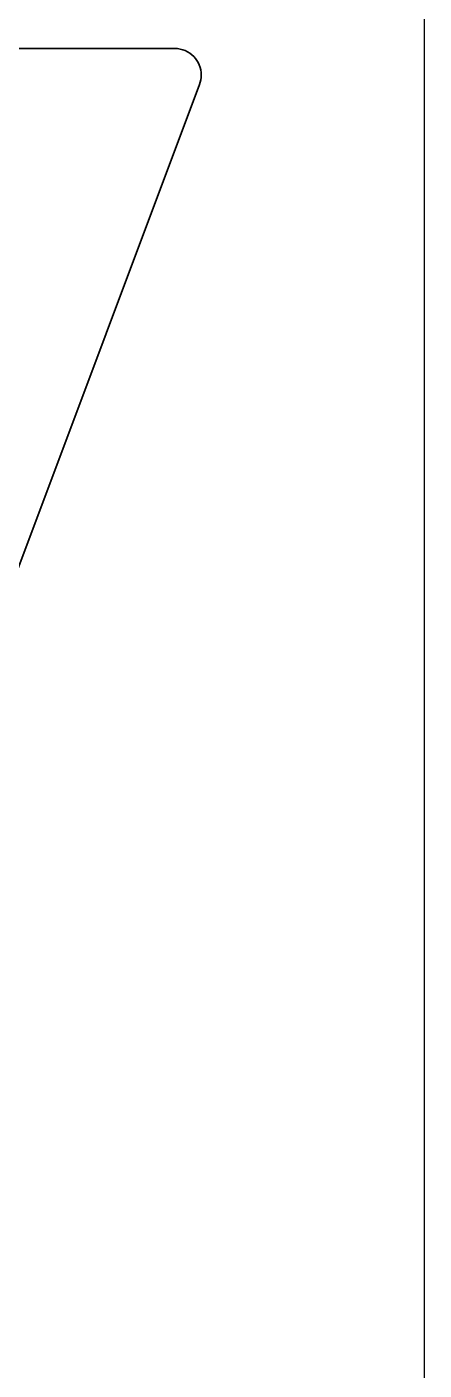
# Model space of a CAD drawing. Header units: inches. Extents: x 25.8 to 55.1, y -42.2 to -1.5.
# Drawn here: x 52.6 to 55.06, y -18.72 to -10.42 of the extents above; entities that cross this region are included whole.
import ezdxf

# ---------------------------------------------------------------- set-up
doc = ezdxf.new("R2010")
doc.units = ezdxf.units.IN
doc.header["$MEASUREMENT"] = 0
doc.layers.add('Capa 2', color=7, linetype='Continuous')

msp = doc.modelspace()

# ---------------------------------------------------------------- linework, layer by layer
at = {"layer": 'Capa 2', "color": 178, "lineweight": 25, "true_color": 0x010000}
msp.add_lwpolyline([(55.0586, -42.1523), (29.7619, -42.1523), (29.7619, -1.5082), (55.0586, -1.5082), (55.0586, -42.1523)], dxfattribs=at)
at = {"layer": 'Capa 2', "color": 12, "lineweight": 35, "true_color": 0xe30513}
msp.add_open_spline([(30.799, -10.8105), (30.799, -10.8105), (33.6633, -18.4487), (33.6633, -18.4487), (33.6951, -18.5334), (33.776, -18.5894), (33.8664, -18.5894), (33.8664, -18.5894), (50.5974, -18.5894), (50.5974, -18.5894), (50.6835, -18.5894), (50.7606, -18.536), (50.7908, -18.4554), (50.7908, -18.4554), (53.6705, -10.7762), (53.6705, -10.7762), (53.6777, -10.757), (53.6811, -10.7375), (53.6811, -10.7184), (53.6811, -10.6747), (53.6635, -10.6338), (53.6342, -10.6036), (53.6049, -10.5735), (53.5635, -10.5541), (53.5166, -10.5542), (53.5166, -10.5542), (30.9766, -10.5542), (30.9766, -10.5542), (30.9224, -10.5541), (30.8747, -10.5765), (30.8409, -10.6113), (30.8071, -10.646), (30.7868, -10.6933), (30.7867, -10.7436), (30.7867, -10.7657), (30.7907, -10.7883), (30.799, -10.8105)], degree=3, knots=[0, 0, 0, 0, 1, 1, 1, 2, 2, 2, 3, 3, 3, 4, 4, 4, 5, 5, 5, 6, 6, 6, 7, 7, 7, 8, 8, 8, 9, 9, 9, 10, 10, 10, 11, 11, 11, 12, 12, 12, 12], dxfattribs=at)

doc.saveas('drawing.dxf')
